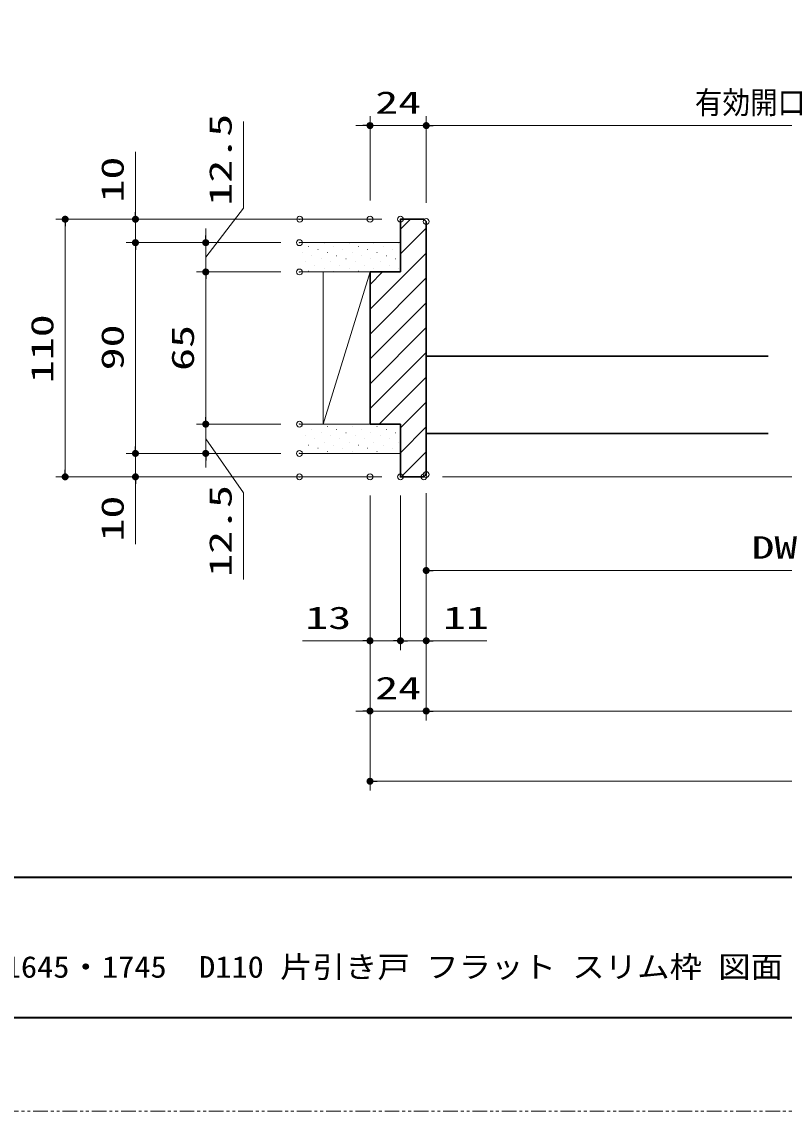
# Model space of a CAD drawing. Units: millimetres, scale not verified. Extents: x -1306 to 1306, y -607 to 607.
# Drawn here: x -686.6 to -361.2, y -594 to -128.8 of the extents above; entities that cross this region are included whole.
import ezdxf
from ezdxf.enums import TextEntityAlignment as Align

# ---------------------------------------------------------------- set-up
doc = ezdxf.new("R2010")
doc.units = ezdxf.units.MM
doc.header["$LTSCALE"] = 5
doc.header["$PDMODE"] = 32
doc.header["$PDSIZE"] = 2.5
doc.linetypes.add('USER1', pattern=[2.5, 1.25, -0.25, 0.25, -0.25, 0.25, -0.25])
for name, color, linetype, lineweight in [('0-1_線(黄)', 2, 'Continuous', 15), ('0-3_陰線', 4, 'USER1', 9), ('0-D_線(白)', 7, 'Continuous', 30), ('1-1_寸法線', 3, 'Continuous', 13), ('1-2_ハッチング', 6, 'Continuous', 9), ('1-4_DEFPOINTS', 7, 'Continuous', 5), ('1-5_0', 3, 'Continuous', 25), ('1-7_図面枠', 7, 'Continuous', 35)]:
    doc.layers.add(name, color=color, linetype=linetype, lineweight=lineweight)
doc.styles.add('ＭＳ ゴシック', font='')
doc.styles.get('ＭＳ ゴシック').set_extended_font_data('MS Gothic')

# ---------------------------------------------------------------- blocks, each defined once
blk = doc.blocks.new('_DOT')
at = {"layer": '1-5_0'}
blk.add_line((-2.5, 0), (-5, 0), dxfattribs=at)
for points in [[(0, 0), (-2.5, 0), (-2.48, 0.313)], [(0, 0), (-2.48, -0.313), (-2.5, 0)], [(0, 0), (-2.48, 0.313), (-2.421, 0.622)], [(0, 0), (-2.421, -0.622), (-2.48, -0.313)], [(0, 0), (-2.421, 0.622), (-2.324, 0.92)], [(0, 0), (-2.324, -0.92), (-2.421, -0.622)], [(0, 0), (-2.324, 0.92), (-2.191, 1.204)], [(0, 0), (-2.191, -1.204), (-2.324, -0.92)], [(0, 0), (-2.191, 1.204), (-2.023, 1.469)], [(0, 0), (-2.023, -1.469), (-2.191, -1.204)], [(0, 0), (-2.023, 1.469), (-1.822, 1.711)], [(0, 0), (-1.822, -1.711), (-2.023, -1.469)], [(0, 0), (-1.822, 1.711), (-1.594, 1.926)], [(0, 0), (-1.594, -1.926), (-1.822, -1.711)], [(0, 0), (-1.594, 1.926), (-1.34, 2.111)], [(0, 0), (-1.34, -2.111), (-1.594, -1.926)], [(0, 0), (-1.34, 2.111), (-1.064, 2.262)], [(0, 0), (-1.064, -2.262), (-1.34, -2.111)], [(0, 0), (-1.064, 2.262), (-0.773, 2.378)], [(0, 0), (-0.773, -2.378), (-1.064, -2.262)], [(0, 0), (-0.773, 2.378), (-0.468, 2.456)], [(0, 0), (-0.468, -2.456), (-0.773, -2.378)], [(0, 0), (-0.468, 2.456), (-0.157, 2.495)], [(0, 0), (-0.157, -2.495), (-0.468, -2.456)], [(0, 0), (-0.157, 2.495), (0.157, 2.495)], [(0, 0), (0.157, -2.495), (-0.157, -2.495)], [(0, 0), (0.157, 2.495), (0.468, 2.456)], [(0, 0), (0.468, 2.456), (0.773, 2.378)], [(0, 0), (0.773, 2.378), (1.064, 2.262)], [(0, 0), (1.064, 2.262), (1.34, 2.111)], [(0, 0), (1.34, 2.111), (1.594, 1.926)], [(0, 0), (1.594, 1.926), (1.822, 1.711)], [(0, 0), (1.822, 1.711), (2.023, 1.469)], [(0, 0), (2.023, 1.469), (2.191, 1.204)], [(0, 0), (2.191, 1.204), (2.324, 0.92)], [(0, 0), (2.324, 0.92), (2.421, 0.622)], [(0, 0), (2.421, 0.622), (2.48, 0.313)], [(0, 0), (2.48, 0.313), (2.5, 0)], [(0, 0), (0.468, -2.456), (0.157, -2.495)], [(0, 0), (0.773, -2.378), (0.468, -2.456)], [(0, 0), (1.064, -2.262), (0.773, -2.378)], [(0, 0), (1.34, -2.111), (1.064, -2.262)], [(0, 0), (1.594, -1.926), (1.34, -2.111)], [(0, 0), (1.822, -1.711), (1.594, -1.926)], [(0, 0), (2.023, -1.469), (1.822, -1.711)], [(0, 0), (2.191, -1.204), (2.023, -1.469)], [(0, 0), (2.324, -0.92), (2.191, -1.204)], [(0, 0), (2.421, -0.622), (2.324, -0.92)], [(0, 0), (2.48, -0.313), (2.421, -0.622)], [(0, 0), (2.5, 0), (2.48, -0.313)]]:
    blk.add_solid(points, dxfattribs=at)

msp = doc.modelspace()

# ---------------------------------------------------------------- linework, layer by layer
at = {"layer": '0-1_線(黄)'}
for p, q in [((-524.98, -223.112), (-568.09, -223.112)), ((-537.98, -235.612), (-568.09, -235.612)), ((-557.98, -300.612), (-557.98, -235.612)), ((-537.98, -235.612), (-557.98, -300.612)), ((-537.98, -300.612), (-568.09, -300.612)), ((-524.98, -313.112), (-568.09, -313.112))]:
    msp.add_line(p, q, dxfattribs=at)
at = {"layer": '0-3_陰線'}
msp.add_line((387.036, -594), (-1292.964, -594), dxfattribs=at)
at = {"layer": '0-D_線(白)'}
for p, q in [((-524.98, -213.112), (-514.98, -213.112)), ((-524.98, -213.112), (-524.98, -235.612)), ((-514.98, -213.112), (-513.98, -214.112)), ((-537.98, -235.612), (-537.98, -300.612)), ((-537.98, -235.612), (-524.98, -235.612)), ((-537.98, -235.612), (-537.98, -300.612)), ((-537.98, -300.612), (-537.98, -235.612)), ((-537.98, -235.612), (-537.98, -300.612)), ((-513.98, -304.612), (-513.98, -271.612)), ((-367.98, -271.612), (-513.98, -271.612)), ((-537.98, -300.612), (-524.98, -300.612)), ((-524.98, -300.612), (-524.98, -323.112)), ((-367.98, -304.612), (-513.98, -304.612)), ((-524.98, -323.112), (-514.98, -323.112)), ((-513.98, -322.112), (-514.98, -323.112))]:
    msp.add_line(p, q, dxfattribs=at)
msp.add_lwpolyline([(-513.98, -322.112), (-513.98, -270.612), (-513.98, -214.112)], dxfattribs=at)
at = {"layer": '1-1_寸法線'}
for p, q in [((-537.98, -205.112), (-537.98, -169.112)), ((-513.98, -206.112), (-513.98, -169.112)), ((-513.98, -206.112), (-513.98, -169.112)), ((-540.98, -173.112), (-543.98, -173.112)), ((-537.98, -173.112), (-513.98, -173.112)), ((-510.98, -173.112), (-507.98, -173.112)), ((-510.98, -173.112), (-242.98, -173.112)), ((-638.09, -210.112), (-638.09, -184.35)), ((-532.98, -213.112), (-672.09, -213.112)), ((-575.977, -213.112), (-642.09, -213.112)), ((-638.09, -223.112), (-638.09, -213.112)), ((-668.09, -216.112), (-668.09, -320.112)), ((-608.09, -220.112), (-608.09, -217.112)), ((-576.09, -223.112), (-642.09, -223.112)), ((-576.09, -223.112), (-642.09, -223.112)), ((-576.09, -223.112), (-612.09, -223.112)), ((-608.09, -235.612), (-608.09, -223.112)), ((-608.09, -235.612), (-608.09, -223.112)), ((-638.09, -226.112), (-638.09, -310.112)), ((-638.09, -226.112), (-638.09, -229.112)), ((-576.09, -235.612), (-612.09, -235.612)), ((-576.09, -235.612), (-612.09, -235.612)), ((-608.09, -238.612), (-608.09, -297.612)), ((-608.09, -238.612), (-608.09, -241.612)), ((-608.09, -297.612), (-608.09, -294.612)), ((-576.09, -300.612), (-612.09, -300.612)), ((-576.09, -300.612), (-612.09, -300.612)), ((-608.09, -300.612), (-608.09, -313.112)), ((-608.09, -300.612), (-608.09, -313.112)), ((-638.09, -310.112), (-638.09, -307.112)), ((-576.09, -313.112), (-642.09, -313.112)), ((-576.09, -313.112), (-642.09, -313.112)), ((-638.09, -313.112), (-638.09, -323.112)), ((-576.09, -313.112), (-612.09, -313.112)), ((-608.09, -316.112), (-608.09, -319.112)), ((-532.98, -323.112), (-672.09, -323.112)), ((-576.09, -323.112), (-642.09, -323.112)), ((-506.98, -323.112), (-275.98, -323.112)), ((-638.09, -326.112), (-638.09, -351.874)), ((-513.98, -330.112), (-513.98, -427.112)), ((-513.98, -330.112), (-513.98, -367.112)), ((-513.98, -330.112), (-513.98, -427.112)), ((-513.98, -330.112), (-513.98, -397.112)), ((-537.98, -331.112), (-537.98, -427.112)), ((-537.98, -331.112), (-537.98, -457.112)), ((-537.98, -331.112), (-537.98, -397.112)), ((-524.98, -331.112), (-524.98, -397.112)), ((-524.98, -331.112), (-524.98, -397.112)), ((-510.98, -363.112), (-216.98, -363.112)), ((-540.98, -393.112), (-566.742, -393.112)), ((-524.98, -393.112), (-537.98, -393.112)), ((-527.98, -393.112), (-530.98, -393.112)), ((-524.98, -393.112), (-513.98, -393.112)), ((-521.98, -393.112), (-518.98, -393.112)), ((-510.98, -393.112), (-488.075, -393.112)), ((-540.98, -423.112), (-543.98, -423.112)), ((-537.98, -423.112), (-513.98, -423.112)), ((-510.98, -423.112), (-507.98, -423.112)), ((-510.98, -423.112), (57.02, -423.112)), ((-534.98, -453.112), (81.02, -453.112))]:
    msp.add_line(p, q, dxfattribs=at)
for points in [[(-608.09, -229.362), (-591.997, -208.448), (-591.997, -171.4)], [(-608.09, -306.862), (-591.997, -329.911), (-591.997, -366.958)]]:
    msp.add_lwpolyline(points, dxfattribs=at)
at = {"layer": '1-2_ハッチング'}
for p, q in [((-524.98, -217.338), (-520.754, -213.112)), ((-524.98, -227.945), (-513.98, -216.945)), ((-566.83, -227.369), (-566.78, -227.369)), ((-564.178, -224.717), (-564.128, -224.717)), ((-560.201, -226.043), (-560.151, -226.043)), ((-557.549, -223.391), (-557.499, -223.391)), ((-556.223, -227.369), (-556.173, -227.369)), ((-553.572, -224.717), (-553.522, -224.717)), ((-549.594, -226.043), (-549.544, -226.043)), ((-546.942, -223.391), (-546.892, -223.391)), ((-545.617, -227.369), (-545.567, -227.369)), ((-542.965, -224.717), (-542.915, -224.717)), ((-538.987, -226.043), (-538.937, -226.043)), ((-537.98, -251.552), (-513.98, -227.552)), ((-536.336, -223.391), (-536.286, -223.391)), ((-535.01, -227.369), (-534.96, -227.369)), ((-532.358, -224.717), (-532.308, -224.717)), ((-528.381, -226.043), (-528.331, -226.043)), ((-525.729, -223.391), (-525.679, -223.391)), ((-565.504, -231.346), (-565.454, -231.346)), ((-562.852, -228.694), (-562.802, -228.694)), ((-558.875, -230.02), (-558.825, -230.02)), ((-554.897, -231.346), (-554.847, -231.346)), ((-552.246, -228.694), (-552.196, -228.694)), ((-548.268, -230.02), (-548.218, -230.02)), ((-544.291, -231.346), (-544.241, -231.346)), ((-541.639, -228.694), (-541.589, -228.694)), ((-537.662, -230.02), (-537.612, -230.02)), ((-533.684, -231.346), (-533.634, -231.346)), ((-531.033, -228.694), (-530.983, -228.694)), ((-527.055, -230.02), (-527.005, -230.02)), ((-564.178, -235.323), (-564.128, -235.323)), ((-561.527, -232.672), (-561.477, -232.672)), ((-557.549, -233.998), (-557.499, -233.998)), ((-553.572, -235.323), (-553.522, -235.323)), ((-550.92, -232.672), (-550.87, -232.672)), ((-546.942, -233.998), (-546.892, -233.998)), ((-542.965, -235.323), (-542.915, -235.323)), ((-540.313, -232.672), (-540.263, -232.672)), ((-537.98, -240.945), (-532.647, -235.612)), ((-536.336, -233.998), (-536.286, -233.998)), ((-532.358, -235.323), (-532.308, -235.323)), ((-529.707, -232.672), (-529.657, -232.672)), ((-525.729, -233.998), (-525.679, -233.998)), ((-537.98, -262.158), (-513.98, -238.158)), ((-537.98, -272.765), (-513.98, -248.765)), ((-537.98, -283.371), (-513.98, -259.371)), ((-537.98, -293.978), (-513.98, -269.978)), ((-534.008, -300.612), (-513.98, -280.585)), ((-524.98, -302.191), (-513.98, -291.191)), ((-566.83, -301.615), (-566.78, -301.615)), ((-556.223, -301.615), (-556.173, -301.615)), ((-545.617, -301.615), (-545.567, -301.615)), ((-535.01, -301.615), (-534.96, -301.615)), ((-524.98, -312.798), (-513.98, -301.798)), ((-565.504, -305.592), (-565.454, -305.592)), ((-562.852, -302.941), (-562.802, -302.941)), ((-561.527, -306.918), (-561.477, -306.918)), ((-558.875, -304.266), (-558.825, -304.266)), ((-554.897, -305.592), (-554.847, -305.592)), ((-552.246, -302.941), (-552.196, -302.941)), ((-550.92, -306.918), (-550.87, -306.918)), ((-548.268, -304.266), (-548.218, -304.266)), ((-544.291, -305.592), (-544.241, -305.592)), ((-541.639, -302.941), (-541.589, -302.941)), ((-540.313, -306.918), (-540.263, -306.918)), ((-537.662, -304.266), (-537.612, -304.266)), ((-533.684, -305.592), (-533.634, -305.592)), ((-531.033, -302.941), (-530.983, -302.941)), ((-529.707, -306.918), (-529.657, -306.918)), ((-527.055, -304.266), (-527.005, -304.266)), ((-564.178, -309.57), (-564.128, -309.57)), ((-560.201, -310.896), (-560.151, -310.896)), ((-557.549, -308.244), (-557.499, -308.244)), ((-553.572, -309.57), (-553.522, -309.57)), ((-549.594, -310.896), (-549.544, -310.896)), ((-546.942, -308.244), (-546.892, -308.244)), ((-542.965, -309.57), (-542.915, -309.57)), ((-538.987, -310.896), (-538.937, -310.896)), ((-536.336, -308.244), (-536.286, -308.244)), ((-532.358, -309.57), (-532.308, -309.57)), ((-528.381, -310.896), (-528.331, -310.896)), ((-525.729, -308.244), (-525.679, -308.244)), ((-566.83, -312.221), (-566.78, -312.221)), ((-556.223, -312.221), (-556.173, -312.221)), ((-545.617, -312.221), (-545.567, -312.221)), ((-535.01, -312.221), (-534.96, -312.221)), ((-524.688, -323.112), (-513.98, -312.404))]:
    msp.add_line(p, q, dxfattribs=at)
at = {"layer": '1-4_DEFPOINTS'}
for p in [(-513.98, -173.112), (-567.977, -213.112), (-537.98, -213.112), (-524.98, -213.112), (-513.98, -214.112), (-638.09, -223.112), (-568.09, -223.112), (-608.09, -235.612), (-568.09, -235.612), (-608.09, -300.612), (-568.09, -300.612), (-638.09, -313.112), (-608.09, -313.112), (-568.09, -313.112), (-513.98, -322.112), (-668.09, -323.112), (-638.09, -323.112), (-568.09, -323.112), (-537.98, -323.112), (-524.98, -323.112), (-524.98, -323.112), (-514.98, -323.112), (-524.98, -393.112), (-513.98, -393.112), (-513.98, -423.112)]:
    msp.add_point(p, dxfattribs=at)
at = {"layer": '1-7_図面枠'}
msp.add_line((-1252.964, -494), (347.036, -494), dxfattribs=at)
msp.add_lwpolyline([(-1252.964, -554), (347.036, -554), (347.036, 554), (-1252.964, 554)], close=True, dxfattribs=at)

# ---------------------------------------------------------------- block references
at = {"layer": '1-1_寸法線', "xscale": 0.6, "yscale": 0.6}
for p in [(-537.98, -173.112), (-537.98, -393.112), (-524.98, -393.112), (-537.98, -423.112)]:
    msp.add_blockref('_DOT', p, dxfattribs=at)
for p, rotation in [((-513.98, -173.112), 180), ((-513.98, -173.112), 180), ((-668.09, -213.112), 90), ((-638.09, -213.112), 270), ((-638.09, -223.112), 90), ((-638.09, -223.112), 90), ((-608.09, -223.112), 270), ((-608.09, -235.612), 90), ((-608.09, -235.612), 90), ((-608.09, -300.612), 270), ((-608.09, -300.612), 270), ((-638.09, -313.112), 270), ((-638.09, -313.112), 270), ((-608.09, -313.112), 90), ((-668.09, -323.112), 270), ((-638.09, -323.112), 90), ((-513.98, -363.112), 180), ((-524.98, -393.112), 180), ((-513.98, -393.112), 180), ((-513.98, -423.112), 180), ((-513.98, -423.112), 180), ((-537.98, -453.112), 180)]:
    msp.add_blockref('_DOT', p, dxfattribs=dict(at, rotation=rotation))

# ---------------------------------------------------------------- texts
at = {"layer": '1-1_寸法線', "style": 'ＭＳ ゴシック'}
for s, height, width, p in [('有効開口', 9.621, 0.9, (-399.344, -170.963)), ('24', 9.604, 1.5, (-535.742, -170.963)), ('DW', 9.604, 1.5, (-375.17, -360.963)), ('13', 9.604, 1.5, (-565.599, -390.963)), ('11', 9.604, 1.5, (-506.837, -390.963)), ('24', 9.604, 1.5, (-535.742, -420.963))]:
    msp.add_text(s, height=height, dxfattribs=dict(at, width=width)).set_placement(p, align=Align.BOTTOM_LEFT)
at = {"layer": '1-1_寸法線', "style": 'ＭＳ ゴシック', "width": 1.5}
for s, p in [('12.5', (-594.146, -207.305)), ('10', (-640.24, -205.969)), ('110', (-670.24, -283.112)), ('90', (-640.24, -277.636)), ('65', (-610.24, -277.874)), ('12.5', (-594.146, -365.816)), ('10', (-640.24, -350.731))]:
    msp.add_text(s, height=9.604, rotation=90, dxfattribs=at).set_placement(p, align=Align.BOTTOM_LEFT)
at = {"layer": '1-7_図面枠', "style": 'ＭＳ ゴシック', "width": 1.1}
msp.add_text('ノッポ H2700 W1190・1450・1645・1745  D110 片引き戸 フラット スリム枠 図面', height=9.236, dxfattribs=at).set_placement((-873.76, -539.776), align=Align.BOTTOM_LEFT)

doc.saveas('drawing.dxf')
